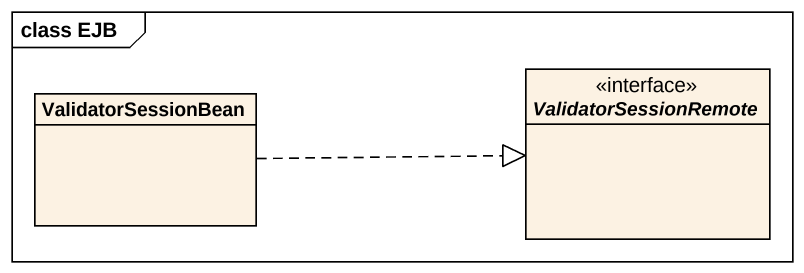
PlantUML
@startuml
mainframe class EJB
hide circle
hide empty members
class ValidatorSessionBean
interface ValidatorSessionRemote <<interface>>
ValidatorSessionBean .right.|> ValidatorSessionRemote
@enduml
